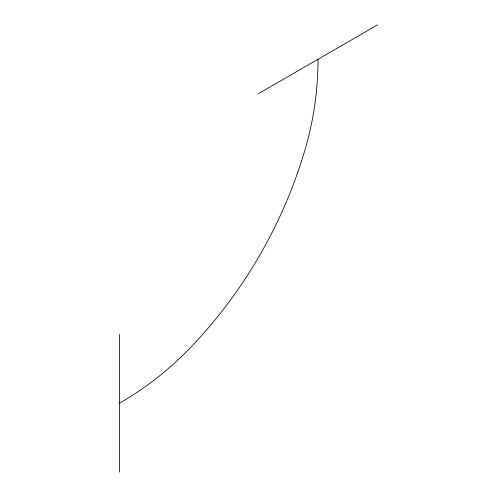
<?xml version="1.0" encoding="UTF-8"?>
<svg xmlns="http://www.w3.org/2000/svg" width="497" height="497" viewBox="0 0 497 497"><rect width="100%" height="100%" fill="white"/><g stroke="black" fill="none" stroke-linecap="round" stroke-linejoin="round"><path stroke-width="0.75" d="M258.434 93.666L377.627 24.85M119.373 334.518L119.373 472.15M119.373 403.334A321.037 321.037 0 0 0 191.923 346.092A484.997 484.997 0 0 0 304.729 150.709A321.037 321.037 0 0 0 318.03 59.255"/></g></svg>
